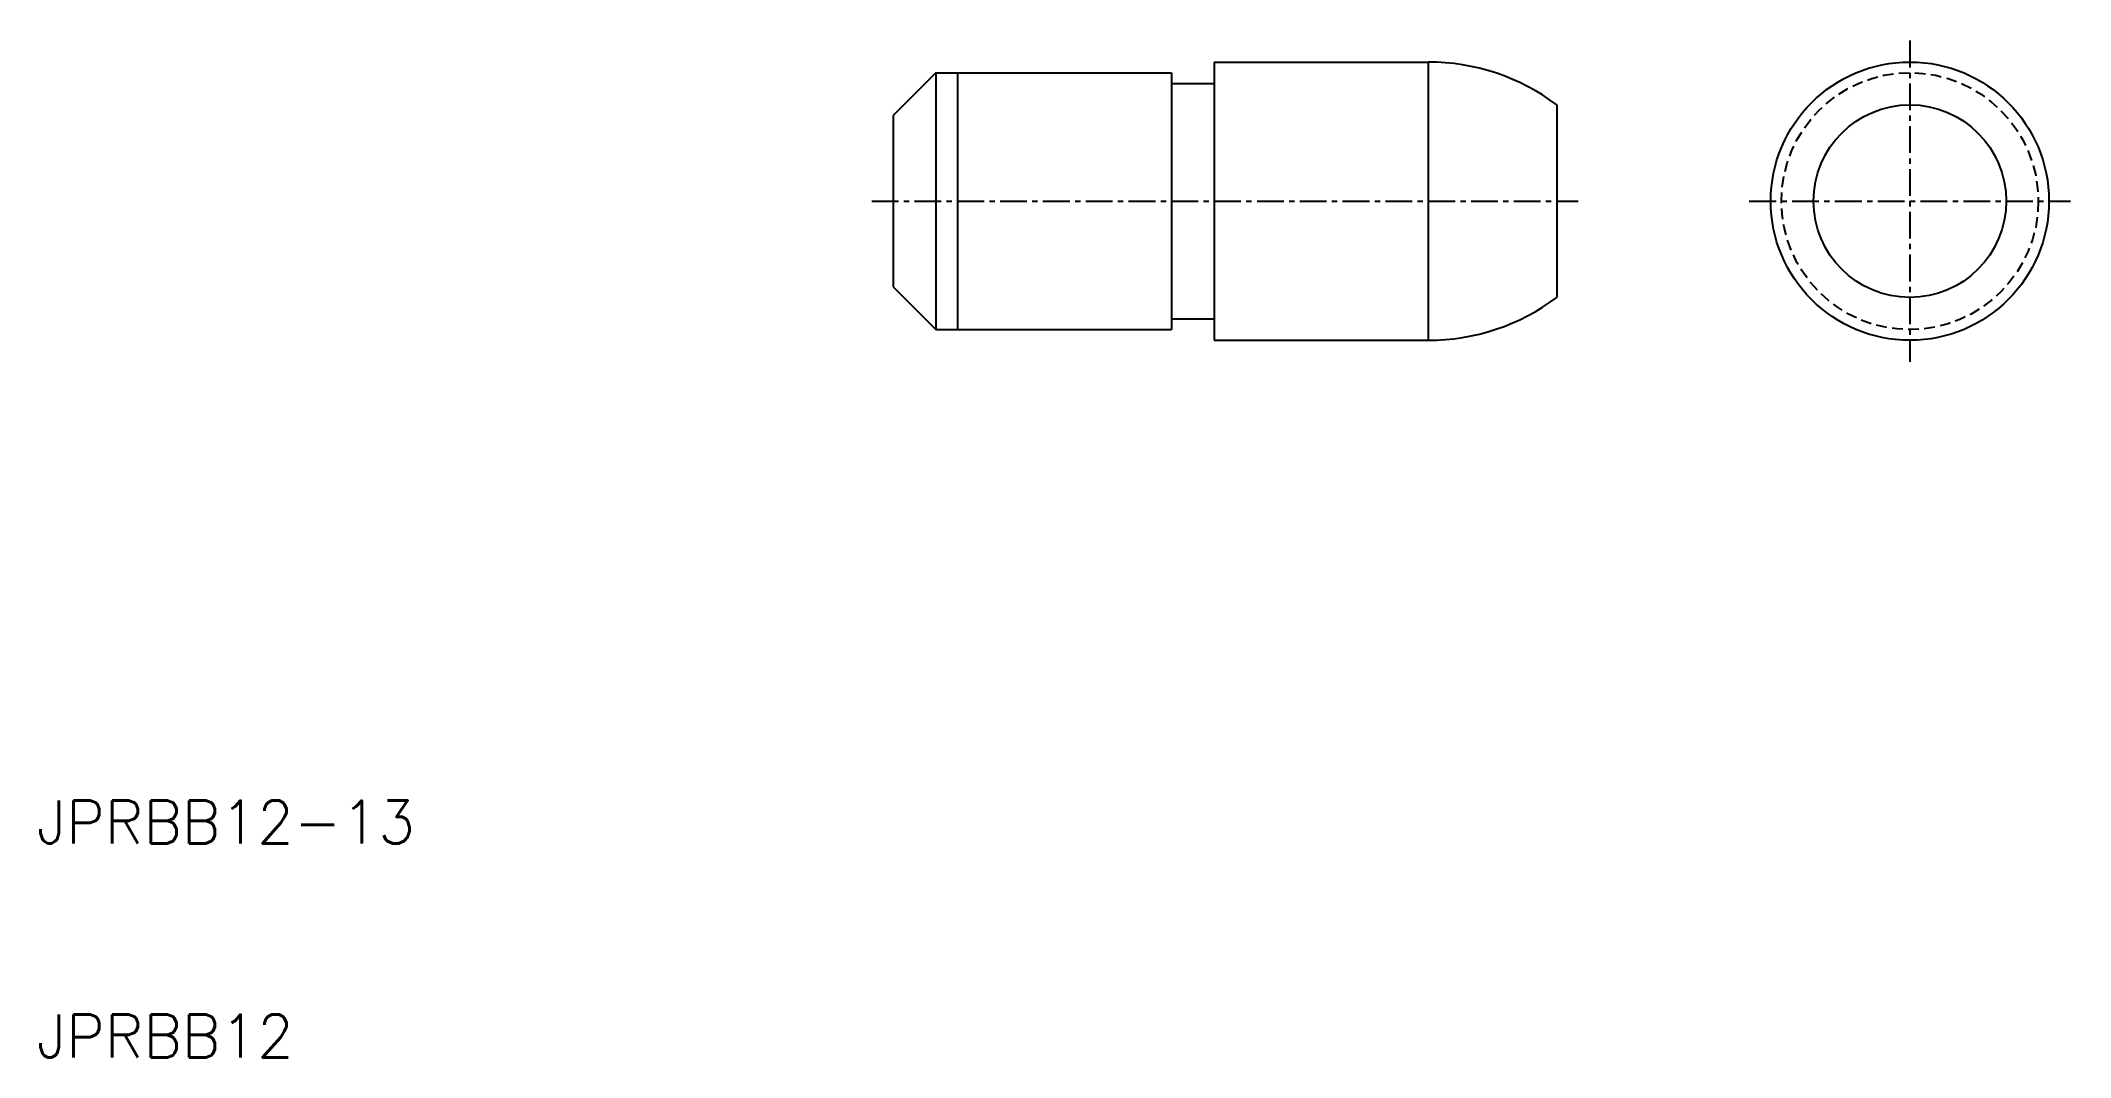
# Model space of a CAD drawing. Extents: x 10.2 to 105, y 10 to 57.5.
import ezdxf

# ---------------------------------------------------------------- set-up
doc = ezdxf.new("R2010")
doc.units = 0
doc.linetypes.add('CENTER', pattern=[2, 1.25, -0.25, 0.25, -0.25])
doc.linetypes.add('DASHED', pattern=[0.75, 0.5, -0.25])
doc.layers.get('0').update_dxf_attribs({"linetype": 'CONTINUOUS'})
doc.layers.add('CENTER', color=1, linetype='CENTER')
doc.styles.get("Standard").update_dxf_attribs({"font": 'txt.shx'})

msp = doc.modelspace()

# ---------------------------------------------------------------- linework, layer by layer
at = {"color": 7, "linetype": 'CONTINUOUS'}
for p, q in [((52, 56), (50, 54)), ((52, 56), (63, 56)), ((52, 56), (52, 44)), ((53, 56), (53, 44)), ((63, 56), (63, 44)), ((65, 56.5), (75, 56.5)), ((65, 56.5), (65, 43.5)), ((75, 56.5), (75, 43.5)), ((63, 55.5), (65, 55.5)), ((81, 54.5), (81, 45.5)), ((50, 54), (50, 46)), ((50, 46), (52, 44)), ((52, 44), (63, 44)), ((63, 44.5), (65, 44.5)), ((65, 43.5), (75, 43.5))]:
    msp.add_line(p, q, dxfattribs=at)
for radius in [6.5, 4.5]:
    msp.add_circle((97.5, 50), radius, dxfattribs=at)
at = {"color": 3, "linetype": 'DASHED'}
msp.add_circle((97.5, 50), 6, dxfattribs=at)
at = {"color": 7, "linetype": 'CONTINUOUS'}
for centre, start, end in [((75, 46.5), 53.1301, 90), ((75, 53.5), 270, 306.8699)]:
    msp.add_arc(centre, 10, start, end, dxfattribs=at)
at = {"layer": 'CENTER', "color": 1, "linetype": 'CENTER'}
for p, q in [((97.5, 57.5), (97.5, 42.5)), ((49, 50), (82, 50)), ((90, 50), (105, 50))]:
    msp.add_line(p, q, dxfattribs=at)

# ---------------------------------------------------------------- texts
at = {"color": 7, "linetype": 'CONTINUOUS'}
for s, p in [('JPRBB12-13', (10, 20)), ('JPRBB12', (10, 10))]:
    msp.add_text(s, height=2, dxfattribs=at).set_placement(p)

doc.saveas('drawing.dxf')
